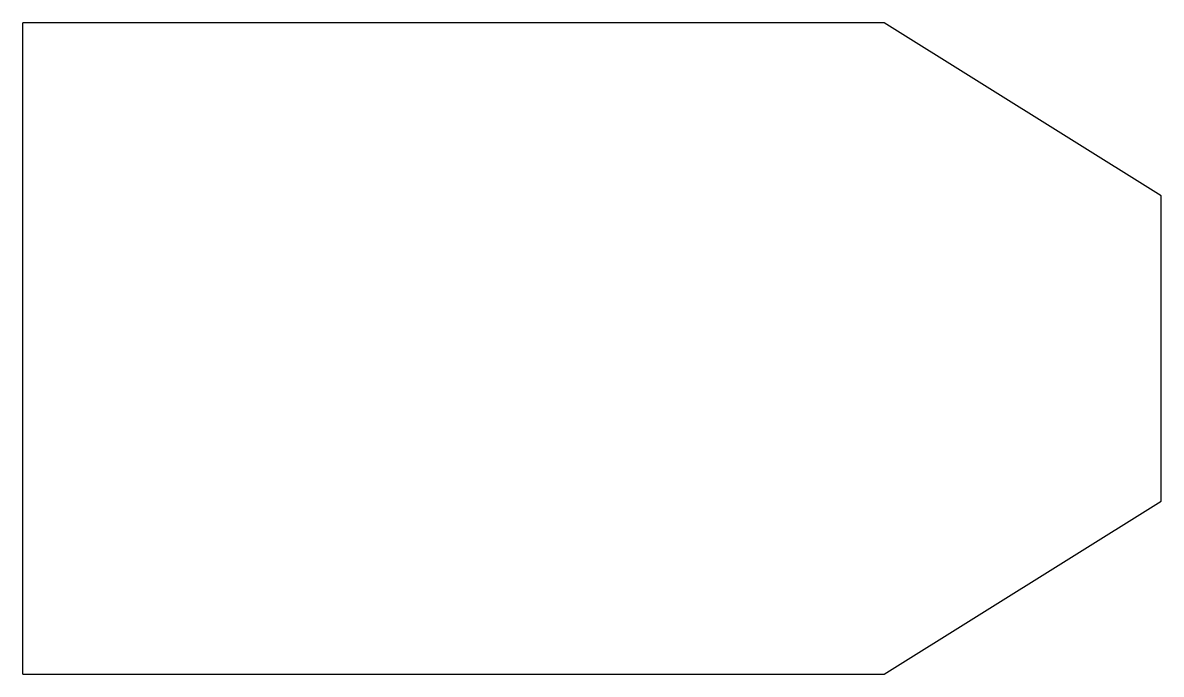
# Model space of a CAD drawing. Header units: inches. Extents: x 0.03 to 5.53, y 0 to 3.15.
import ezdxf

# ---------------------------------------------------------------- set-up
doc = ezdxf.new("R2010")
doc.units = ezdxf.units.IN
doc.header["$MEASUREMENT"] = 0

msp = doc.modelspace()

# ---------------------------------------------------------------- linework, layer by layer
for p, q in [((4.1929, 3.1496), (0.0315, 3.1496)), ((0.0315, 0), (0.0315, 3.1496)), ((5.5315, 2.313), (4.1929, 3.1496)), ((5.5315, 0.8366), (5.5315, 2.313)), ((4.1929, 0), (5.5315, 0.8366)), ((0.0315, 0), (4.1929, 0))]:
    msp.add_line(p, q)

doc.saveas('drawing.dxf')
